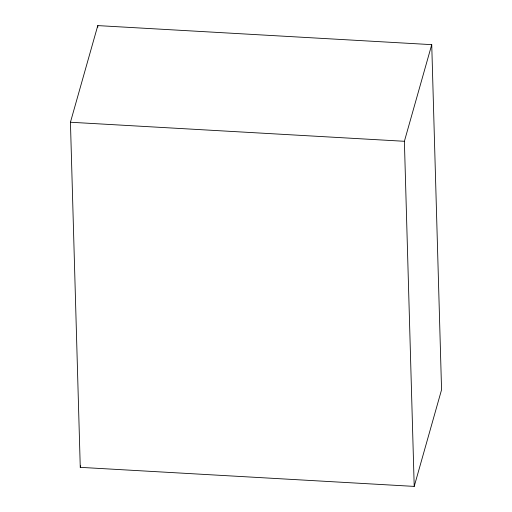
<?xml version="1.0" encoding="UTF-8"?>
<svg xmlns="http://www.w3.org/2000/svg" width="512" height="512" viewBox="0 0 512 512"><rect width="100%" height="100%" fill="white"/><g stroke="black" fill="none" stroke-linecap="round" stroke-linejoin="round"><path stroke-width="0.77" d="M70.438 122.24L97.786 25.6L431.738 44.653L441.562 389.76L414.214 486.4L80.262 467.347L70.438 122.24L404.39 141.286L431.738 44.653M80.262 467.347L80.698 465.818M404.39 141.286L414.214 486.4M97.786 25.6L97.83 27.2"/></g></svg>
